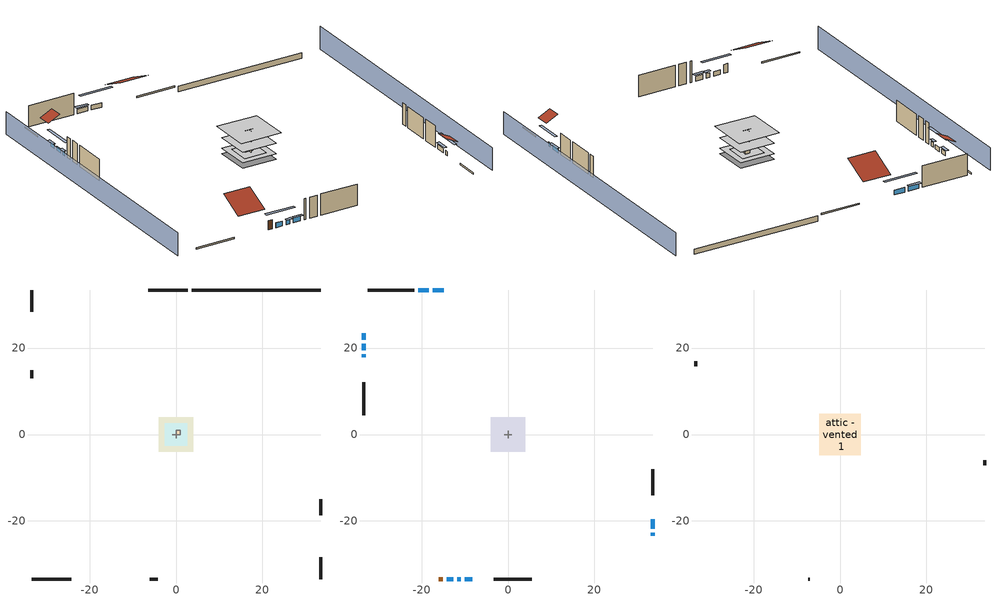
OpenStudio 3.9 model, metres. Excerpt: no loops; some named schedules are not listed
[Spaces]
garage 1
 floor foundation (Slab1 construction): -2.59,-2.59 -2.59,2.59 2.59,2.59 2.59,-2.59 z0
 wall outside (Wall1 construction): 33.44,-18.64 33.44,-14.98 z0.3:5.18
 wall outside (Wall2 construction): -6.09,-33.44 -4.27,-33.44 z0.3:5.18
 wall outside (Wall12 construction): -33.44,14.85 -33.44,13.02 z0.3:5.18
 wall to conditioned space 1 (Wall5 construction Reversed): 0.91,0 -0.91,0 z0.3:5.18
 wall to conditioned space 1 (Wall6 construction Reversed): 0,0.91 0,-0.91 z0.3:5.18
crawlspace - vented 1
 floor foundation (Slab2 construction): -4.05,-4.05 -4.05,4.05 4.05,4.05 4.05,-4.05 z-0.91
 wall outside (RimJoist1 construction): 2.76,33.44 -6.41,33.44 z0.3:0.61
 wall outside (RimJoist2 construction): 33.44,-33.44 33.44,-28.35 z0.3:0.61
 wall outside (RimJoist3 construction): -33.44,-33.44 -24.26,-33.44 z0.3:0.61
 wall outside (RimJoist4 construction): -33.44,33.44 -33.44,28.35 z0.3:0.61
 wall foundation (FoundationWall1 construction): 33.44,33.44 3.69,33.44 z-0.91:0.3
furnace airloop ret air space
 floor adiabatic (AdiabaticConst): 0,0 0,1 1,1 1,0 z0
 wall adiabatic (AdiabaticConst): 0,1 0,0 1,0 1,1 0,1 z0:1
 ceiling adiabatic (AdiabaticConst): 1,0 1,1 0,1 0,0 z1
conditioned space 1
 floor to crawlspace - vented 1 (Floor1 construction): -4.05,-4.05 -4.05,4.05 4.05,4.05 4.05,-4.05 z0.3
 floor to garage 1 (Floor2 construction): -2.59,-2.59 -2.59,2.59 2.59,2.59 2.59,-2.59 z0.3
 floor adiabatic (AdiabaticFloorConstruction): -4.05,-4.05 -4.05,4.05 4.05,4.05 4.05,-4.05 z2.74
 wall outside (Wall3 construction): -21.66,33.44 -32.51,33.44 z0.3:5.18
 wall outside (Wall4 construction): 33.44,-14.06 33.44,-8.03 z0.3:5.18
 wall outside (Wall7 construction): -3.34,-33.44 5.46,-33.44 z0.3:5.18
 wall outside (Wall8 construction): -33.44,12.09 -33.44,4.4 z0.3:5.18
 wall outside (AdiabaticWallConstruction): -14.91,33.44 -17.36,33.44 / -18.29,33.44 -20.74,33.44 / -14.21,-33.44 -12.64,-33.44 / -11.71,-33.44 -10.92,-33.44 z0.3:1.37; 33.44,-23.43 33.44,-22.74 z0.3:1.25; 33.44,-21.82 33.44,-19.57 z0.3:1.31; -9.99,-33.44 -8.29,-33.44 z0.3:1.43; -33.44,21.02 -33.44,19.53 / -33.44,23.43 -33.44,21.95 z0.3:1.28; -33.44,18.6 -33.44,17.83 z0.3:1.34
 wall outside (AdiabaticWallConstruction 1): -16.05,-33.44 -15.14,-33.44 z0.3:2.34
 window (WindowConstruction): -14.91,33.44 -17.36,33.44 z0.3:1.37
 window (WindowConstruction 1): -18.29,33.44 -20.74,33.44 z0.3:1.37
 window (WindowConstruction 2): 33.44,-23.43 33.44,-22.74 z0.3:1.25
 window (WindowConstruction 3): 33.44,-21.82 33.44,-19.57 z0.3:1.31
 window (WindowConstruction 4): -14.21,-33.44 -12.64,-33.44 z0.3:1.37
 window (WindowConstruction 5): -11.71,-33.44 -10.92,-33.44 z0.3:1.37
 window (WindowConstruction 6): -9.99,-33.44 -8.3,-33.44 z0.3:1.43
 window (WindowConstruction 7): -33.44,21.02 -33.44,19.53 z0.3:1.28
 window (WindowConstruction 8): -33.44,18.6 -33.44,17.83 z0.3:1.34
 window (WindowConstruction 9): -33.44,23.43 -33.44,21.95 z0.3:1.28
 door (Door): -16.05,-33.44 -15.14,-33.44 z0.3:2.34
 ceiling adiabatic (AdiabaticFloorConstruction): 4.05,-4.05 4.05,4.05 -4.05,4.05 -4.05,-4.05 z2.74
attic - vented 1
 floor to conditioned space 1 (Floor3 construction Reversed): -4.8,-4.8 -4.8,4.8 4.8,4.8 4.8,-4.8 z5.18
 wall outside (Wall9 construction): 33.44,-7.1 33.44,-5.98 z0.3:5.18
 wall outside (Wall10 construction): -33.44,16.9 -33.44,15.78 z0.3:5.18
 wall outside (Wall11 construction): -7.37,-33.44 -7.02,-33.44 z0.3:5.18
 roof outside (Roof1 construction): -13.98,33.44,5.18 -13.98,27.5,8.15 -7.34,27.5,8.15 -7.34,33.44,5.18
 roof outside (Roof2 construction): 33.44,-24.36,5.18 30.7,-24.36,6.55 30.7,-27.42,6.55 33.44,-27.42,5.18
 roof outside (Roof3 construction): -33.44,24.36,5.18 -30.7,24.36,6.55 -30.7,27.42,6.55 -33.44,27.42,5.18
 roof outside (Roof4 construction): -16.98,-33.44,5.18 -16.98,-27.76,8.02 -23.33,-27.76,8.02 -23.33,-33.44,5.18
shading: -38.01,33.44 -38.01,-33.44 / 38.01,-33.44 38.01,33.44 z0:5.18; -20.1,33.44 -12.17,33.44 -12.17,34.05 -20.1,34.05 z4.11; -21.04,33.44 -17.98,33.44 -17.98,34.05 -21.04,34.05 z1.68; 33.44,-20 33.44,-26.18 34.05,-26.18 34.05,-20 z3.99; 33.44,-19.27 33.44,-22.12 34.05,-22.12 34.05,-19.27 z1.62; -9.9,-33.44 -16.95,-33.44 -16.95,-34.05 -9.9,-34.05 z4.11; -10.62,-33.44 -12.02,-33.44 -12.02,-34.05 -10.62,-34.05 z1.68; -7.99,-33.44 -10.3,-33.44 -10.3,-34.05 -7.99,-34.05 z1.74; -33.44,16.79 -33.44,23.76 -34.05,23.76 -34.05,16.79 z4.02; -33.44,17.53 -33.44,18.91 -34.05,18.91 -34.05,17.53 z1.65; -33.44,21.64 -33.44,23.74 -34.05,23.74 -34.05,21.64 z1.58
[Site]
Portland Intl Arpt_OR: Latitude {deg}=45.59; Longitude {deg}=-122.6; Time Zone {hr}=-8; Elevation {m}=33; Terrain=Suburbs; Keep Site Location Information=Yes
[Site:GroundTemperature:Shallow]
10.2558, 8.96328, 8.85977, 9.47314, 11.9355, 14.3863, 16.5111, 17.8571, 17.9714, 16.8767, 14.8061, 12.4304
[Site:WaterMainsTemperature]
Calculation Method=Schedule; Temperature Schedule=mains temperature schedule
[Building]
Building 1
[Material] Roughness=Rough
Name | Thickness {m} | Conductivity {W/m-K} | Density {kg/m3} | Specific Heat {J/kg-K} | Thermal Absorptance | Solar Absorptance | Visible Absorptance
metal surfacing | 0.000508 | 50.0403 | 7801.74 | 460.57 | 0.9 | 0.9 | 0.9
roof rigid ins | 0.00396442 | 0.029427 | 32.04 | 1214.23 | 0.9 | 0.7 | 0.7
osb sheathing 0.5 in. | 0.0127 | 0.115458 | 512.64 | 1214.23 | 0.9 | 0.6 | 0.6
wood siding | 0.0254 | 0.102417 | 544.68 | 1172.36 | 0.9 | 0.85 | 0.85
osb sheathing 0.5 in. 1 | 0.0127 | 0.115458 | 512.64 | 1214.23 | 0.9 | 0.7 | 0.7
wall stud and cavity | 0.1397 | 0.727959 | 139.0536 | 1170.24 | 0.9 | 0.6 | 0.6
wall stud and cavity 1 | 0.1397 | 0.550994 | 139.0536 | 1170.24 | 0.9 | 0.7 | 0.7
gypsum board | 0.0127 | 0.160291 | 801 | 837.4 | 0.9 | 0.6 | 0.6
osb sheathing 0.5 in. 2; osb sheathing 0.5 in. 3 | 0.0127 | 0.115458 | 512.64 | 1214.23
wall stud and cavity 2 | 0.1397 | 0.335416 | 139.0536 | 1170.24 | 0.9 | 0.7 | 0.7
rim joist stud and cavity | 0.0508 | 0.178688 | 50.32683 | 1063.81 | 0.9 | 0.6 | 0.6
floor stud and cavity | 0.1397 | 0.923637 | 92.3553 | 1139.71 | 0.9 | 0.7 | 0.7
osb sheathing 0.75 in. | 0.01905 | 0.115458 | 512.64 | 1214.23 | 0.9 | 0.7 | 0.7
floor covering | 0.0127 | 0.0433444 | 54.468 | 1339.84 | 0.9 | 0.6 | 0.6
ceiling loosefill ins | 0.338667 | 0.0480833 | 16.02 | 1046.75 | 0.9 | 0.7 | 0.7
ceiling stud and cavity | 0.1397 | 0.0920385 | 65.682 | 1177.47 | 0.9 | 0.7 | 0.7
concrete 4.0 in. | 0.1016 | 1.803125 | 2242.8 | 837.4 | 0.9 | 0.7 | 0.7
concrete 8.0 in. | 0.2032 | 1.803125 | 2242.8 | 837.4 | 0.9 | 0.7 | 0.7
soil 0.5 in. | 0.0127 | 1.3848 | 1842.3 | 418.7 | 0.9 | 0.7 | 0.7
wood siding 1; wood siding 2 | 0.0254 | 0.102417 | 544.68 | 1172.36
wall rigid ins; floor rigid ins | 0.512978 | 0.029427 | 32.04 | 1214.23 | 0.9 | 0.7 | 0.7
wall stud and cavity 3 | 0.0889 | 0.380278 | 52.3479 | 1209.89 | 0.9 | 0.7 | 0.7
door material | 0.04445 | 0.0612267 | 512.64 | 1214.23 | 0.9 | 0.7 | 0.7
floor stud and cavity 1 | 0.1397 | 1.75129 | 37.0049 | 1207.88 | 0.9 | 0.7 | 0.7
wall stud and cavity 4 | 0.0889 | 0.391764 | 83.0341 | 1211.67 | 0.9 | 0.7 | 0.7
furniture material conditioned space 1; furniture material garage 1 | 0.1524 | 0.115458 | 640.8 | 1214.23 | 0.9 | 0.6 | 0.6
[Construction]
Roof1 construction; Roof2 construction; Roof3 construction; Roof4 construction: metal surfacing, roof rigid ins, osb sheathing 0.5 in.
Wall1 construction; Wall2 construction: wood siding, osb sheathing 0.5 in. 1, wall stud and cavity
Wall3 construction; Wall4 construction: wood siding, osb sheathing 0.5 in. 1, wall stud and cavity 1, gypsum board
Wall5 construction Reversed: gypsum board, wall stud and cavity 2, osb sheathing 0.5 in. 2
Wall6 construction Reversed: gypsum board, wall stud and cavity 2, osb sheathing 0.5 in. 3
Wall7 construction; Wall8 construction: wood siding, osb sheathing 0.5 in. 3, wall stud and cavity 1, gypsum board
Wall9 construction; Wall10 construction; Wall11 construction; Wall12 construction: wood siding, osb sheathing 0.5 in. 3, wall stud and cavity
RimJoist1 construction; RimJoist2 construction; RimJoist3 construction; RimJoist4 construction: wood siding, rim joist stud and cavity
Floor1 construction; Floor2 construction: floor stud and cavity, osb sheathing 0.75 in., floor covering
Floor3 construction Reversed: gypsum board, ceiling stud and cavity, ceiling loosefill ins
Slab1 construction: concrete 4.0 in.
FoundationWall1 construction: concrete 8.0 in.
Slab2 construction: soil 0.5 in.
WindowConstruction; WindowConstruction 1; WindowConstruction 2; WindowConstruction 3; WindowConstruction 4; WindowConstruction 5; WindowConstruction 6; WindowConstruction 7; WindowConstruction 8; WindowConstruction 9: WindowMaterial
AdiabaticWallConstruction: wood siding 1, wall rigid ins, wall stud and cavity 3, gypsum board
Door: door material
AdiabaticWallConstruction 1: wood siding 2, wall rigid ins, wall stud and cavity 3, gypsum board
AdiabaticFloorConstruction: floor stud and cavity 1, floor rigid ins, osb sheathing 0.75 in., floor covering
PartitionWallConstruction: gypsum board, wall stud and cavity 4, gypsum board
furniture construction conditioned space 1: furniture material conditioned space 1
furniture construction garage 1: furniture material garage 1
AdiabaticConst: Adiabatic
[WindowMaterial:SimpleGlazingSystem]
WindowMaterial: U-Factor {W/m2-K}=2.78222; Solar Heat Gain Coefficient=0.56
[Material:NoMass]
Adiabatic: Roughness=Rough; Thermal Resistance {m2-K/W}=176.1
[ThermalZone] Multiplier=1; Use Ideal Air Loads=No
Name | Volume {m3} | Thermostat
conditioned space | 384.656 | conditioned space temperature setpoint
attic - vented | 66.0439
garage | 65.242
crawlspace - vented | 79.8535
furnace airloop ret air zone | 1
[Sizing:Zone] Zone Cooling Design Supply Air Temperature Input Method=SupplyAirTemperature; Zone Cooling Design Supply Air Temperature {C}=14; Zone Cooling Design Supply Air Temperature Difference {deltaC}=11.11; Zone Heating Design Supply Air Temperature Input Method=SupplyAirTemperature; Zone Heating Design Supply Air Temperature {C}=40; Zone Heating Design Supply Air Temperature Difference {deltaC}=11.11; Zone Cooling Design Supply Air Humidity Ratio {kg-H2O/kg-air}=0.0085; Zone Heating Design Supply Air Humidity Ratio {kg-H2O/kg-air}=0.008; Cooling Design Air Flow Method=DesignDay; Heating Design Air Flow Method=DesignDay; Account for Dedicated Outdoor Air System=No; Dedicated Outdoor Air System Control Strategy=NeutralSupplyAir; Dedicated Outdoor Air Low Setpoint Temperature for Design {C}=autosize; Dedicated Outdoor Air High Setpoint Temperature for Design {C}=autosize; Zone Load Sizing Method=Sensible Load Only No Latent Load; Zone Latent Cooling Design Supply Air Humidity Ratio Input Method=HumidityRatioDifference; Zone Cooling Design Supply Air Humidity Ratio Difference {kgWater/kgDryAir}=0.005; Zone Latent Heating Design Supply Air Humidity Ratio Input Method=HumidityRatioDifference; Zone Humidification Design Supply Air Humidity Ratio Difference {kgWater/kgDryAir}=0.005; Sizing Option=Coincident
attic - vented; garage; crawlspace - vented; furnace airloop ret air zone
[Space]
Name | Thermal Zone | Volume {m3}
conditioned space 1 | conditioned space | 384.656
attic - vented 1 | attic - vented | 66.0439
garage 1 | garage | 65.242
crawlspace - vented 1 | crawlspace - vented | 79.8535
furnace airloop ret air space | furnace airloop ret air zone
[ThermostatSetpoint:DualSetpoint]
conditioned space temperature setpoint: Heating Setpoint Temperature Schedule=heating setpoint; Cooling Setpoint Temperature Schedule=cooling setpoint; Temperature Difference Between Cutout And Setpoint {deltaC}=0
[Foundation:Kiva] Wall Depth Below Slab {m}=0.2032
Name | Initial Indoor Air Temperature {C} | Wall Height Above Grade {m}
Foundation Kiva 1 | 13.4258 | 0.1016
Foundation Kiva 2 | 8.52769 | 0.3048
[Foundation:Kiva:Settings]
Soil Conductivity {W/m-K}=1.3848; Soil Density {kg/m3}=1842.3; Soil Specific Heat {J/kg-K}=418.7; Ground Solar Absorptivity=0.9; Ground Thermal Absorptivity=0.9; Ground Surface Roughness {m}=0.03; Far-Field Width {m}=40; Deep-Ground Boundary Condition=ZeroFlux; Deep-Ground Depth {m}=40; Minimum Cell Dimension {m}=0.2; Maximum Cell Growth Coefficient=3; Simulation Timestep=Timestep
[SurfaceProperty:ExposedFoundationPerimeter] Exposed Perimeter Calculation Method=TotalExposedPerimeter
Name | Total Exposed Perimeter {m}
Slab1 | 14.6304
Slab2 | 29.74848
[SurfaceProperty:IncidentSolarMultiplier] Incident Solar Multiplier=1; Incident Solar Multiplier Schedule=trans schedule winter=0.85 summer=0.7
Window1; Window2; Window3; Window4; Window5; Window6; Window7; Window8; Window9; Window10
[InternalMass:Definition] Design Level Calculation Method=SurfaceArea
Name | Construction | Surface Area {m2}
partition wall mass | PartitionWallConstruction | 157.749
furniture mass conditioned space 1 | furniture construction conditioned space 1 | 63.09974
furniture mass garage 1 | furniture construction garage 1 | 2.67561
[InternalMass] Multiplier=1
Name | Internal Mass Definition | Space or SpaceType
partition wall mass | partition wall mass | conditioned space 1
furniture mass conditioned space 1 | furniture mass conditioned space 1 | conditioned space 1
furniture mass garage 1 | furniture mass garage 1 | garage 1
[EnergyManagementSystem:Sensor]
Name | Output Variable or Output Meter Index Key | Output Variable or Output Meter
water_heater_amb_temp | garage | Zone Mean Air Temperature
water_heater_amb_rh | garage | Zone Air Relative Humidity
water_heater_T_set | water heater setpoint | Schedule Value
out_pb_s |  | Site Outdoor Air Barometric Pressure
out_wt_s |  | Site Outdoor Air Humidity Ratio
site_vw_s |  | Site Wind Speed
cool_season | cooling season schedule | Schedule Value
furnace_airloop_AH_MFR_s | Node 7 | System Node Mass Flow Rate
furnace_airloop_AH_VFR_s | Node 7 | System Node Current Density Volume Flow Rate
furnace_airloop_AH_Tout_s | Node 7 | System Node Temperature
furnace_airloop_AH_Wout_s | Node 7 | System Node Humidity Ratio
furnace_airloop_RA_T_s | Node 10 | System Node Temperature
furnace_airloop_Ra_W_s | Node 10 | System Node Humidity Ratio
furnace_airloop_0_DZ_T_s | crawlspace - vented | Zone Air Temperature
furnace_airloop_0_DZ_W_s | crawlspace - vented | Zone Mean Air Humidity Ratio
natural_vent_s | natural vent schedule | Schedule Value
htg_sp_s | heating setpoint | Schedule Value
clg_sp_s | cooling setpoint | Schedule Value
mech_vent_range_fan_0_sch_s | mech vent range fan 0 schedule | Schedule Value
mech_vent_bath_fan_0_sch_s | mech vent bath fan 0 schedule | Schedule Value
clothes_dryer_exhaust_0_sch_s | clothes_dryer | Schedule Value
htg_load_cond |  | Heating:EnergyTransfer:Zone:CONDITIONED SPACE
clg_load_cond |  | Cooling:EnergyTransfer:Zone:CONDITIONED SPACE
htg_load_duct |  | Heating:EnergyTransfer:Zone:FURNACE AIRLOOP RET AIR ZONE
clg_load_duct |  | Cooling:EnergyTransfer:Zone:FURNACE AIRLOOP RET AIR ZONE
s_conv | Floor1 | Surface Inside Face Convection Heat Gain Energy
s_ig | Floor1 | Surface Inside Face Internal Gains Radiation Heat Gain Energy
s_sol | Floor1 | Surface Inside Face Solar Radiation Heat Gain Energy
s_lgt | Floor1 | Surface Inside Face Lights Radiation Heat Gain Energy
s_surf | Floor1 | Surface Inside Face Net Surface Thermal Radiation Heat Gain Energy
s_conv_1 | Floor2 | Surface Inside Face Convection Heat Gain Energy
s_ig_1 | Floor2 | Surface Inside Face Internal Gains Radiation Heat Gain Energy
s_sol_1 | Floor2 | Surface Inside Face Solar Radiation Heat Gain Energy
s_lgt_1 | Floor2 | Surface Inside Face Lights Radiation Heat Gain Energy
s_surf_1 | Floor2 | Surface Inside Face Net Surface Thermal Radiation Heat Gain Energy
s_conv_2 | Floor3 | Surface Inside Face Convection Heat Gain Energy
s_ig_2 | Floor3 | Surface Inside Face Internal Gains Radiation Heat Gain Energy
s_sol_2 | Floor3 | Surface Inside Face Solar Radiation Heat Gain Energy
s_lgt_2 | Floor3 | Surface Inside Face Lights Radiation Heat Gain Energy
s_surf_2 | Floor3 | Surface Inside Face Net Surface Thermal Radiation Heat Gain Energy
s_conv_3 | inferred conditioned ceiling | Surface Inside Face Convection Heat Gain Energy
s_ig_3 | inferred conditioned ceiling | Surface Inside Face Internal Gains Radiation Heat Gain Energy
s_sol_3 | inferred conditioned ceiling | Surface Inside Face Solar Radiation Heat Gain Energy
s_lgt_3 | inferred conditioned ceiling | Surface Inside Face Lights Radiation Heat Gain Energy
s_surf_3 | inferred conditioned ceiling | Surface Inside Face Net Surface Thermal Radiation Heat Gain Energy
s_conv_4 | inferred conditioned floor | Surface Inside Face Convection Heat Gain Energy
s_ig_4 | inferred conditioned floor | Surface Inside Face Internal Gains Radiation Heat Gain Energy
s_sol_4 | inferred conditioned floor | Surface Inside Face Solar Radiation Heat Gain Energy
s_lgt_4 | inferred conditioned floor | Surface Inside Face Lights Radiation Heat Gain Energy
s_surf_4 | inferred conditioned floor | Surface Inside Face Net Surface Thermal Radiation Heat Gain Energy
ss_sol | Door1 | Surface Inside Face Solar Radiation Heat Gain Energy
ss_lgt | Door1 | Surface Inside Face Lights Radiation Heat Gain Energy
ss_conv | Door1 | Surface Inside Face Convection Heat Gain Energy
ss_ig | Door1 | Surface Inside Face Internal Gains Radiation Heat Gain Energy
ss_surf | Door1 | Surface Inside Face Net Surface Thermal Radiation Heat Gain Energy
[ElectricEquipment:Definition] Design Level Calculation Method=EquipmentLevel
Name | Design Level {W} | Fraction Latent | Fraction Radiant | Fraction Lost
ceiling fan | 18.4093 | 0 | 0.558 | 0
clothes washer | 688.415 | 0.03 | 0.162 | 0.7
clothes dryer | 7279.16 | 0.015 | 0.081 | 0.85
dishwasher | 504.917 | 0.3 | 0.18 | 0.4
fridge | 49.4292 | 0 | 0.6 | 0
cooking range | 1303.52 | 0.08 | 0.432 | 0.2
misc tv | 392.417 | 0 | 0.6 | 0
misc plug loads | 319.175 | 0.021 | 0.558 | 0.049
misc permanent spa heater | 341.201 | 0 | 0 | 1
misc permanent spa pump | 356.813 | 0 | 0 | 1
whole house fan; mech vent house fan | 0 | 0 | 0 | 1
mech vent house fan cfis | 0 | 0 | 0 | 0
mech vent range fan 0; mech vent bath fan 0 | 30 | 0 | 0 | 1
[ElectricEquipment] Space or SpaceType=conditioned space 1
Name | Electric Equipment Definition | Schedule
ceiling fan | ceiling fan | ceiling_fan
clothes washer | clothes washer | clothes_washer
clothes dryer | clothes dryer | clothes_dryer
dishwasher | dishwasher | dishwasher
fridge | fridge | fridge schedule
cooking range | cooking range | cooking_range
misc tv | misc tv | plug_loads_tv
misc plug loads | misc plug loads | plug_loads_other
misc permanent spa heater | misc permanent spa heater | misc permanent spa heater schedule
misc permanent spa pump | misc permanent spa pump | misc permanent spa pump schedule
whole house fan | whole house fan | Always On Discrete
mech vent house fan | mech vent house fan | mech vent house fan schedule
mech vent house fan cfis | mech vent house fan cfis | mech vent house fan cfis schedule
mech vent range fan 0 | mech vent range fan 0 | mech vent range fan 0 schedule
mech vent bath fan 0 | mech vent bath fan 0 | mech vent bath fan 0 schedule
[OtherEquipment:Definition] Design Level Calculation Method=EquipmentLevel
Name | Design Level {W} | Fraction Latent | Fraction Radiant | Fraction Lost
water heater sens; furnace airloop_0 SupSensLkToCond; furnace airloop_0 SupCondToLv; furnace airloop_0 RetCondToRP; furnace airloop_0 RetSensLkToRP; furnace airloop_0 SupCondToDZ; furnace airloop_0 RetCondToDZ; furnace airloop_0 SupSensLkToDZ; mech vent house fan sensible load | 0 | 0 | 0 | 0
water heater lat; furnace airloop_0 SupLatLkToCond; furnace airloop_0 RetLatLkToRP; furnace airloop_0 SupLatLkToDZ; mech vent house fan latent load | 0 | 1 | 0 | 0
water heater energy adjustment1 | 0.01 | 0 | 0 | 1
clothes dryer 2 | 0 | 0.015 | 0.081 | 0.85
cooking range 2 | 0 | 0.08 | 0.432 | 0.2
general water use sensible | -43.4886 | 0 | 0.6 | 0
general water use latent | 44.1266 | 1 | 0 | 0
[OtherEquipment]
Name | Other Equipment Definition | Space or SpaceType | Schedule | Fuel Type
water heater sens | water heater sens | garage 1 | Always On Discrete
water heater lat | water heater lat | garage 1 | Always On Discrete
water heater energy adjustment1 | water heater energy adjustment1 | garage 1 | Always On Discrete | Electricity
clothes dryer 1 | clothes dryer 2 | conditioned space 1 | clothes_dryer | Electricity
cooking range 1 | cooking range 2 | conditioned space 1 | cooking_range | Electricity
general water use sensible | general water use sensible | conditioned space 1 | general water use schedule
general water use latent | general water use latent | conditioned space 1 | general water use schedule
furnace airloop_0 SupSensLkToCond | furnace airloop_0 SupSensLkToCond | conditioned space 1 | Always On Discrete
furnace airloop_0 SupLatLkToCond | furnace airloop_0 SupLatLkToCond | conditioned space 1 | Always On Discrete
furnace airloop_0 SupCondToLv | furnace airloop_0 SupCondToLv | conditioned space 1 | Always On Discrete
furnace airloop_0 RetCondToRP | furnace airloop_0 RetCondToRP | furnace airloop ret air space | Always On Discrete
furnace airloop_0 RetSensLkToRP | furnace airloop_0 RetSensLkToRP | furnace airloop ret air space | Always On Discrete
furnace airloop_0 RetLatLkToRP | furnace airloop_0 RetLatLkToRP | furnace airloop ret air space | Always On Discrete
furnace airloop_0 SupCondToDZ | furnace airloop_0 SupCondToDZ | crawlspace - vented 1 | Always On Discrete
furnace airloop_0 RetCondToDZ | furnace airloop_0 RetCondToDZ | crawlspace - vented 1 | Always On Discrete
furnace airloop_0 SupSensLkToDZ | furnace airloop_0 SupSensLkToDZ | crawlspace - vented 1 | Always On Discrete
furnace airloop_0 SupLatLkToDZ | furnace airloop_0 SupLatLkToDZ | crawlspace - vented 1 | Always On Discrete
mech vent house fan sensible load | mech vent house fan sensible load | conditioned space 1 | Always On Discrete
mech vent house fan latent load | mech vent house fan latent load | conditioned space 1 | Always On Discrete
[WaterUse:Equipment:Definition]
Name | Peak Flow Rate {m3/s}
clothes washer | 9.67356e-06
dishwasher | 6.61461e-06
[Lights:Definition] Design Level Calculation Method=LightingLevel; Fraction Radiant=0.6; Fraction Visible=0.2; Return Air Fraction=0
Name | Lighting Level {W}
interior lighting | 229.035
garage lighting | 8.02949
[Lights] Fraction Replaceable=1
Name | Lights Definition | Space or SpaceType | Schedule
interior lighting | interior lighting | conditioned space 1 | lighting_interior
garage lighting | garage lighting | garage 1 | lighting_garage
[Exterior:Lights:Definition]
exterior lighting: Design Level {W}=7.09205
[Exterior:Lights]
exterior lighting: Exterior Lights Definition=exterior lighting; Schedule=exterior lighting schedule
[People:Definition]
occupants: Number of People Calculation Method=People; Number of People {people}=2; Fraction Radiant=0.314171; Sensible Heat Fraction=0.56303; Carbon Dioxide Generation Rate {m3/s-W}=0; Enable ASHRAE 55 Comfort Warnings=No; Mean Radiant Temperature Calculation Type=EnclosureAveraged
[People]
occupants: People Definition=occupants; Space or SpaceType=conditioned space 1; Number of People Schedule=occupants; Activity Level Schedule=occupants activity schedule; Multiplier=1
[ZoneMixing] Schedule=Always On Continuous; Design Flow Rate Calculation Method=Flow/Zone; Design Flow Rate {m3/s}=0
Name | Zone or Space | Source Zone or Space
furnace airloop_0 ZoneMixDZToCond mix | conditioned space | crawlspace - vented
furnace airloop_0 ZoneMixCondToDZ mix | crawlspace - vented | conditioned space
whole house fan mix | attic - vented | conditioned space
[SpaceInfiltration:DesignFlowRate] Schedule=Always On Discrete
Name | Space or SpaceType | Design Flow Rate Calculation Method | Design Flow Rate {m3/s} | Air Changes per Hour {1/hr} | Constant Term Coefficient | Temperature Term Coefficient | Velocity Term Coefficient | Velocity Squared Term Coefficient
natural vent flow; whole house fan flow; infil flow | conditioned space 1 | Flow/Space | 0
infil crawlspace - vented 1 | crawlspace - vented 1 | AirChanges/Hour |  | 2.6013 | 1 | 0 | 0 | 0
crawlspace_vented 1 duct leakage imbalance infil flow | crawlspace - vented 1 | Flow/Space | 0
[SpaceInfiltration:EffectiveLeakageArea] Schedule=Always On Discrete
Name | Space or SpaceType | Effective Air Leakage Area {cm2} | Stack Coefficient | Wind Coefficient
infil garage 1 | garage 1 | 407.755 | 0.000129147 | 4.64657e-05
infil attic - vented 1 | attic - vented 1 | 3074.78 | 0.000149348 | 4.23702e-05
